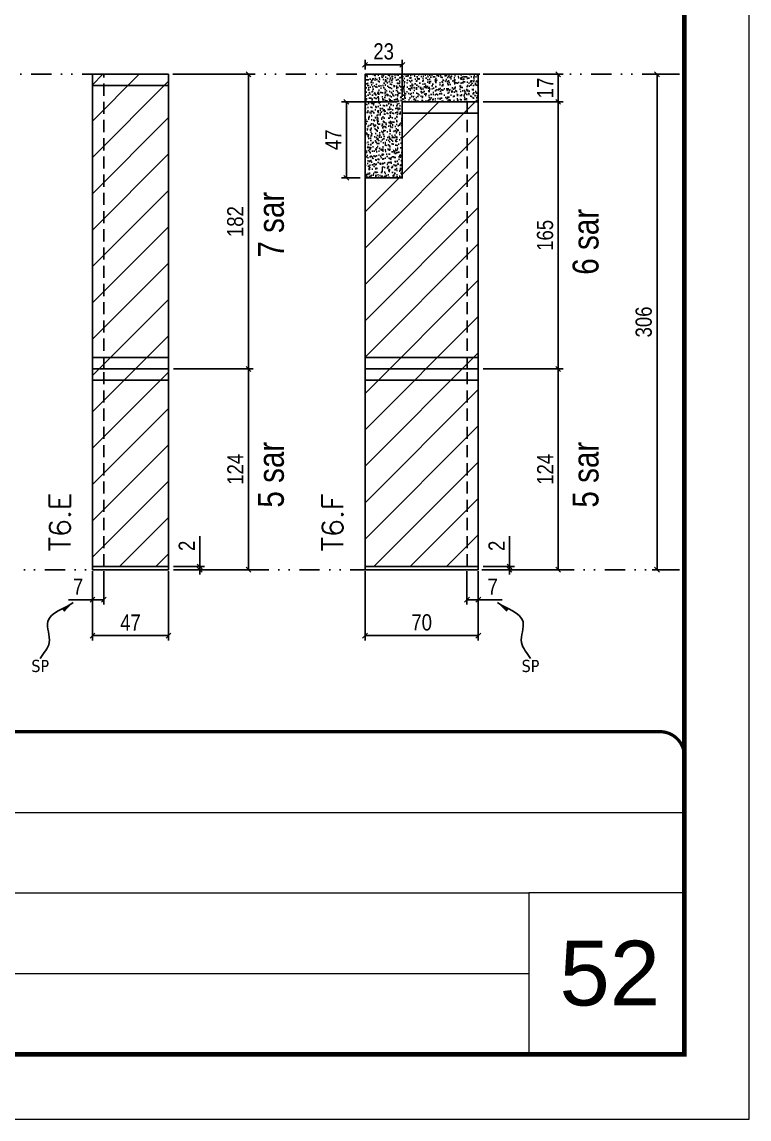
# Model space of a CAD drawing. Extents: x 14400 to 27878, y -21631 to 6985.
# Drawn here: x 20204 to 20653, y -7848 to -7171 of the extents above; entities that cross this region are included whole.
import ezdxf

# ---------------------------------------------------------------- set-up
doc = ezdxf.new("R2010")
doc.units = 0
for name, pattern in [('CONTINUO', [0]), ('DASHED', [0.75, 0.5, -0.25]), ('DIVIDE2', [0.625, 0.25, -0.125, 0, -0.125, 0, -0.125]), ('HIDDEN', [0.375, 0.25, -0.125])]:
    doc.linetypes.add(name, pattern=pattern)
for name, color, linetype, lineweight in [('CARIMBO', 255, 'Continuous', 9), ('Folhas', 255, 'Continuous', 9), ('Hachura', 251, 'Continuous', 9), ('SARRAFO DE PRESSAO', 251, 'DASHED', 9), ('Texto Seção', 7, 'Continuous', 15)]:
    doc.layers.add(name, color=color, linetype=linetype, lineweight=lineweight)
for name, color, linetype in [('COTA', 241, 'Continuous'), ('NOMENCLATURA', 7, 'Continuous'), ('Nível', 160, 'Continuous'), ('Painéis', 200, 'Continuous'), ('SARR_2.2x7', 40, 'Continuous'), ('texto', 7, 'Continuous')]:
    doc.layers.add(name, color=color, linetype=linetype)
doc.styles.add('ARIAL', font='arial.ttf')
doc.styles.add('ARIAL_NARROW', font='ARIALN.TTF', dxfattribs={"height": 0.2})
doc.styles.add('COTA TECNICA', font='techl___.ttf', dxfattribs={"height": 10})
doc.styles.add('COTA TECNICA-50', font='techl___.ttf', dxfattribs={"height": 10})
doc.styles.add('REGUA-120', font='ROMANS.shx', dxfattribs={"height": 15})
doc.styles.get("Standard").update_dxf_attribs({"font": 'arial.ttf'})
doc.dimstyles.new('COTA PAINEL-50', dxfattribs={"dimtxt": 10, "dimasz": 3, "dimexe": 3, "dimexo": 3, "dimgap": 3, "dimtad": 1, "dimdec": 1, "dimzin": 12, "dimdsep": 46, "dimtxsty": 'COTA TECNICA-50', "dimblk1": 'OBLIQUE', "dimblk2": 'OBLIQUE', "dimsah": 1, "dimcen": 0.9, "dimclrd": 4, "dimclre": 4, "dimclrt": 240, "dimadec": 1, "dimazin": 3, "dimtfac": 1, "dimtdec": 1, "dimtmove": 0, "dimatfit": 3, "dimfxl": 1, "dimtolj": 1, "dimtzin": 12, "dimarcsym": 0})
doc.dimstyles.new('PAINEL', dxfattribs={"dimtxt": 10, "dimasz": 3, "dimexe": 3, "dimexo": 3, "dimgap": 3, "dimtad": 1, "dimdec": 1, "dimzin": 12, "dimdsep": 46, "dimtxsty": 'COTA TECNICA', "dimblk1": 'OBLIQUE', "dimblk2": 'OBLIQUE', "dimsah": 1, "dimcen": 0.9, "dimclrd": 4, "dimclre": 4, "dimclrt": 240, "dimadec": 1, "dimazin": 3, "dimtfac": 1, "dimtdec": 1, "dimtmove": 0, "dimatfit": 3, "dimfxl": 1, "dimtolj": 1, "dimtzin": 12, "dimarcsym": 0})
doc.dimstyles.get("Standard").update_dxf_attribs({"dimtxt": 0.18, "dimasz": 0.18, "dimexe": 0.18, "dimexo": 0.0625, "dimgap": 0.09, "dimtad": 0, "dimtih": 1, "dimtoh": 1, "dimdec": 4, "dimzin": 0, "dimdsep": 46, "dimtxsty": 'Standard', "dimcen": 0.09, "dimadec": 0, "dimazin": 0, "dimtfac": 1, "dimtdec": 4, "dimtofl": 0, "dimtmove": 0, "dimatfit": 3, "dimfxl": 1, "dimtolj": 1, "dimtzin": 0, "dimarcsym": 0})

# ---------------------------------------------------------------- blocks, each defined once
blk = doc.blocks.new('9999999999')
at = {"color": 30, "linetype": 'CONTINUO'}
for p, q in [((98564.56, 34379.64), (99583.98, 34379.64)), ((98564.56, 34329.83), (99487.98, 34329.83)), ((99583.98, 34329.83), (99487.98, 34329.83)), ((99487.98, 34329.83), (99487.98, 34230.21)), ((98564.56, 34280.02), (99487.98, 34280.02))]:
    blk.add_line(p, q, dxfattribs=at)
at = {"color": 30, "linetype": 'CONTINUO', "const_width": 2}
blk.add_lwpolyline([(99583.98, 34230.21), (99583.98, 34414.45, 0.414214), (99568.98, 34429.45), (98228.98, 34429.45, 0.414214), (98213.98, 34414.45), (98213.98, 34245.21, 0.414214), (98228.98, 34230.21), (99583.98, 34230.21)], format="xyb", dxfattribs=at)
at = {"layer": 'Folhas'}
blk.add_lwpolyline([(98138.98, 34190.21), (99623.98, 34190.21), (99623.98, 35240.21), (98138.98, 35240.21)], close=True, dxfattribs=at)
at = {"layer": 'Folhas', "color": 30, "const_width": 3}
blk.add_lwpolyline([(98213.98, 34230.21), (99583.98, 34230.21), (99583.98, 35200.21), (98213.98, 35200.21)], close=True, dxfattribs=at)
blk = doc.blocks.new('_Oblique')
at = {"color": 0, "linetype": 'ByBlock', "lineweight": -2}
blk.add_line((-0.5, -0.5), (0.5, 0.5), dxfattribs=at)
blk = doc.blocks.new('*D2420')
at = {"layer": 'COTA', "color": 4, "lineweight": -2, "transparency": 16777216}
for p, q in [((20610.47, -7202.89), (20593.63, -7202.89)), ((20596.63, -7508.89), (20596.63, -7202.89)), ((20610.47, -7508.89), (20593.63, -7508.89))]:
    blk.add_line(p, q, dxfattribs=at)
at = {"layer": 'Defpoints', "color": 0, "transparency": 16777216}
for p in [(20596.63, -7202.89), (20613.47, -7202.89), (20613.47, -7508.89)]:
    blk.add_point(p, dxfattribs=at)
at = {"layer": 'COTA', "color": 4, "lineweight": -2, "transparency": 16777216, "xscale": 3, "yscale": 3, "zscale": 3}
for p, rotation in [((20596.63, -7202.89), 90), ((20596.63, -7508.89), 270)]:
    blk.add_blockref('_Oblique', p, dxfattribs=dict(at, rotation=rotation))
at = {"layer": 'COTA', "color": 240, "transparency": 16777216, "insert": (20588.41, -7355.89), "char_height": 10, "attachment_point": 5, "rotation": 90, "style": 'COTA TECNICA'}
blk.add_mtext('\\A1;306', dxfattribs=at)
blk = doc.blocks.new('*D2446')
at = {"layer": 'COTA', "color": 4, "lineweight": -2, "transparency": 16777216}
for p, q in [((20247.8, -7509.89), (20247.8, -7552.57)), ((20294.8, -7509.89), (20294.8, -7552.57)), ((20247.8, -7549.57), (20294.8, -7549.57))]:
    blk.add_line(p, q, dxfattribs=at)
at = {"layer": 'Defpoints', "color": 0, "transparency": 16777216}
for p in [(20247.8, -7506.89), (20294.8, -7506.89), (20294.8, -7549.57)]:
    blk.add_point(p, dxfattribs=at)
at = {"layer": 'COTA', "color": 4, "lineweight": -2, "transparency": 16777216, "xscale": 3, "yscale": 3, "zscale": 3, "rotation": 180}
blk.add_blockref('_Oblique', (20247.8, -7549.57), dxfattribs=at)
at = {"layer": 'COTA', "color": 4, "lineweight": -2, "transparency": 16777216, "xscale": 3, "yscale": 3, "zscale": 3}
blk.add_blockref('_Oblique', (20294.8, -7549.57), dxfattribs=at)
at = {"layer": 'COTA', "color": 240, "transparency": 16777216, "insert": (20271.3, -7541.5), "char_height": 10, "attachment_point": 5, "style": 'COTA TECNICA'}
blk.add_mtext('\\A1;47', dxfattribs=at)
blk = doc.blocks.new('*D2447')
at = {"layer": 'COTA', "color": 4, "lineweight": -2, "transparency": 16777216}
for p, q in [((20247.8, -7511.89), (20247.8, -7530.4)), ((20254.8, -7509.89), (20254.8, -7530.4)), ((20247.8, -7527.4), (20233.07, -7527.4)), ((20254.8, -7527.4), (20247.8, -7527.4))]:
    blk.add_line(p, q, dxfattribs=at)
at = {"layer": 'Defpoints', "color": 0, "transparency": 16777216}
for p in [(20254.8, -7506.89), (20247.8, -7508.89), (20247.8, -7527.4)]:
    blk.add_point(p, dxfattribs=at)
at = {"layer": 'COTA', "color": 4, "lineweight": -2, "transparency": 16777216, "xscale": 3, "yscale": 3, "zscale": 3, "rotation": 180}
blk.add_blockref('_Oblique', (20247.8, -7527.4), dxfattribs=at)
at = {"layer": 'COTA', "color": 4, "lineweight": -2, "transparency": 16777216, "xscale": 3, "yscale": 3, "zscale": 3}
blk.add_blockref('_Oblique', (20254.8, -7527.4), dxfattribs=at)
at = {"layer": 'COTA', "color": 240, "transparency": 16777216, "insert": (20238.93, -7519.33), "char_height": 10, "attachment_point": 5, "style": 'COTA TECNICA-50'}
blk.add_mtext('\\A1;7', dxfattribs=at)
blk = doc.blocks.new('*D2448')
at = {"layer": 'COTA', "color": 4, "lineweight": -2, "transparency": 16777216}
for p, q in [((20314.06, -7506.89), (20314.06, -7488.09)), ((20297.8, -7506.89), (20317.06, -7506.89)), ((20314.06, -7508.89), (20314.06, -7506.89)), ((20297.8, -7508.89), (20317.06, -7508.89)), ((20314.06, -7508.89), (20314.06, -7511.89))]:
    blk.add_line(p, q, dxfattribs=at)
at = {"layer": 'Defpoints', "color": 0, "transparency": 16777216}
for p in [(20294.8, -7506.89), (20294.8, -7508.89), (20314.06, -7508.89)]:
    blk.add_point(p, dxfattribs=at)
at = {"layer": 'COTA', "color": 4, "lineweight": -2, "transparency": 16777216, "xscale": 3, "yscale": 3, "zscale": 3}
for p, rotation in [((20314.06, -7506.89), 270), ((20314.06, -7508.89), 90)]:
    blk.add_blockref('_Oblique', p, dxfattribs=dict(at, rotation=rotation))
at = {"layer": 'COTA', "color": 240, "transparency": 16777216, "insert": (20306.06, -7494.14), "char_height": 10, "attachment_point": 5, "rotation": 90, "style": 'COTA TECNICA-50'}
blk.add_mtext('\\A1;2', dxfattribs=at)
blk = doc.blocks.new('*D2449')
at = {"layer": 'COTA', "color": 4, "linetype": 'ByBlock', "lineweight": -2, "transparency": 16777216}
for p, q in [((20297.8, -7384.89), (20347.17, -7384.89)), ((20344.17, -7508.89), (20344.17, -7384.89)), ((20297.8, -7508.89), (20347.17, -7508.89))]:
    blk.add_line(p, q, dxfattribs=at)
at = {"layer": 'Defpoints', "color": 0, "linetype": 'ByBlock', "transparency": 16777216}
for p in [(20294.8, -7384.89), (20344.17, -7384.89), (20294.8, -7508.89)]:
    blk.add_point(p, dxfattribs=at)
at = {"layer": 'COTA', "color": 4, "linetype": 'ByBlock', "lineweight": -2, "transparency": 16777216, "xscale": 3, "yscale": 3, "zscale": 3}
for p, rotation in [((20344.17, -7384.89), 90), ((20344.17, -7508.89), 270)]:
    blk.add_blockref('_Oblique', p, dxfattribs=dict(at, rotation=rotation))
at = {"layer": 'COTA', "color": 240, "linetype": 'ByBlock', "transparency": 16777216, "insert": (20336.09, -7446.89), "char_height": 10, "attachment_point": 5, "rotation": 90, "style": 'COTA TECNICA'}
blk.add_mtext('\\A1;124', dxfattribs=at)
blk = doc.blocks.new('*D2450')
at = {"layer": 'COTA', "color": 4, "linetype": 'ByBlock', "lineweight": -2, "transparency": 16777216}
for p, q in [((20297.8, -7384.89), (20347.17, -7384.89)), ((20344.17, -7508.89), (20344.17, -7384.89)), ((20297.8, -7508.89), (20347.17, -7508.89))]:
    blk.add_line(p, q, dxfattribs=at)
at = {"layer": 'Defpoints', "color": 0, "linetype": 'ByBlock', "transparency": 16777216}
for p in [(20294.8, -7384.89), (20344.17, -7384.89), (20294.8, -7508.89)]:
    blk.add_point(p, dxfattribs=at)
at = {"layer": 'COTA', "color": 4, "linetype": 'ByBlock', "lineweight": -2, "transparency": 16777216, "xscale": 3, "yscale": 3, "zscale": 3}
for p, rotation in [((20344.17, -7384.89), 90), ((20344.17, -7508.89), 270)]:
    blk.add_blockref('_Oblique', p, dxfattribs=dict(at, rotation=rotation))
at = {"layer": 'COTA', "color": 240, "linetype": 'ByBlock', "transparency": 16777216, "insert": (20336.09, -7446.89), "char_height": 10, "attachment_point": 5, "rotation": 90, "style": 'COTA TECNICA'}
blk.add_mtext('\\A1;124', dxfattribs=at)
blk = doc.blocks.new('*D2451')
at = {"layer": 'COTA', "color": 4, "lineweight": -2, "transparency": 16777216}
for p, q in [((20297.8, -7202.89), (20347.17, -7202.89)), ((20344.17, -7384.89), (20344.17, -7202.89)), ((20297.8, -7384.89), (20347.17, -7384.89))]:
    blk.add_line(p, q, dxfattribs=at)
at = {"layer": 'Defpoints', "color": 0, "transparency": 16777216}
for p in [(20294.8, -7202.89), (20344.17, -7202.89), (20294.8, -7384.89)]:
    blk.add_point(p, dxfattribs=at)
at = {"layer": 'COTA', "color": 4, "lineweight": -2, "transparency": 16777216, "xscale": 3, "yscale": 3, "zscale": 3}
for p, rotation in [((20344.17, -7202.89), 90), ((20344.17, -7384.89), 270)]:
    blk.add_blockref('_Oblique', p, dxfattribs=dict(at, rotation=rotation))
at = {"layer": 'COTA', "color": 240, "transparency": 16777216, "insert": (20336.07, -7293.89), "char_height": 10, "attachment_point": 5, "rotation": 90, "style": 'COTA TECNICA'}
blk.add_mtext('\\A1;182', dxfattribs=at)
blk = doc.blocks.new('*D2452')
at = {"layer": 'COTA', "color": 4, "lineweight": -2, "transparency": 16777216}
for p, q in [((20416.2, -7509.89), (20416.2, -7552.57)), ((20486.2, -7509.89), (20486.2, -7552.57)), ((20416.2, -7549.57), (20486.2, -7549.57))]:
    blk.add_line(p, q, dxfattribs=at)
at = {"layer": 'Defpoints', "color": 0, "transparency": 16777216}
for p in [(20416.2, -7506.89), (20486.2, -7506.89), (20486.2, -7549.57)]:
    blk.add_point(p, dxfattribs=at)
at = {"layer": 'COTA', "color": 4, "lineweight": -2, "transparency": 16777216, "xscale": 3, "yscale": 3, "zscale": 3, "rotation": 180}
blk.add_blockref('_Oblique', (20416.2, -7549.57), dxfattribs=at)
at = {"layer": 'COTA', "color": 4, "lineweight": -2, "transparency": 16777216, "xscale": 3, "yscale": 3, "zscale": 3}
blk.add_blockref('_Oblique', (20486.2, -7549.57), dxfattribs=at)
at = {"layer": 'COTA', "color": 240, "transparency": 16777216, "insert": (20451.2, -7541.47), "char_height": 10, "attachment_point": 5, "style": 'COTA TECNICA'}
blk.add_mtext('\\A1;70', dxfattribs=at)
blk = doc.blocks.new('*D2453')
at = {"layer": 'COTA', "color": 4, "lineweight": -2, "transparency": 16777216}
for p, q in [((20505.46, -7506.89), (20505.46, -7488.09)), ((20489.2, -7506.89), (20508.46, -7506.89)), ((20505.46, -7508.89), (20505.46, -7506.89)), ((20489.2, -7508.89), (20508.46, -7508.89)), ((20505.46, -7508.89), (20505.46, -7511.89))]:
    blk.add_line(p, q, dxfattribs=at)
at = {"layer": 'Defpoints', "color": 0, "transparency": 16777216}
for p in [(20486.2, -7506.89), (20486.2, -7508.89), (20505.46, -7508.89)]:
    blk.add_point(p, dxfattribs=at)
at = {"layer": 'COTA', "color": 4, "lineweight": -2, "transparency": 16777216, "xscale": 3, "yscale": 3, "zscale": 3}
for p, rotation in [((20505.46, -7506.89), 270), ((20505.46, -7508.89), 90)]:
    blk.add_blockref('_Oblique', p, dxfattribs=dict(at, rotation=rotation))
at = {"layer": 'COTA', "color": 240, "transparency": 16777216, "insert": (20497.46, -7494.14), "char_height": 10, "attachment_point": 5, "rotation": 90, "style": 'COTA TECNICA-50'}
blk.add_mtext('\\A1;2', dxfattribs=at)
blk = doc.blocks.new('*D2454')
at = {"layer": 'COTA', "color": 4, "linetype": 'ByBlock', "lineweight": -2, "transparency": 16777216}
for p, q in [((20489.2, -7384.89), (20538.57, -7384.89)), ((20535.57, -7508.89), (20535.57, -7384.89)), ((20489.2, -7508.89), (20538.57, -7508.89))]:
    blk.add_line(p, q, dxfattribs=at)
at = {"layer": 'Defpoints', "color": 0, "linetype": 'ByBlock', "transparency": 16777216}
for p in [(20486.2, -7384.89), (20535.57, -7384.89), (20486.2, -7508.89)]:
    blk.add_point(p, dxfattribs=at)
at = {"layer": 'COTA', "color": 4, "linetype": 'ByBlock', "lineweight": -2, "transparency": 16777216, "xscale": 3, "yscale": 3, "zscale": 3}
for p, rotation in [((20535.57, -7384.89), 90), ((20535.57, -7508.89), 270)]:
    blk.add_blockref('_Oblique', p, dxfattribs=dict(at, rotation=rotation))
at = {"layer": 'COTA', "color": 240, "linetype": 'ByBlock', "transparency": 16777216, "insert": (20527.5, -7446.89), "char_height": 10, "attachment_point": 5, "rotation": 90, "style": 'COTA TECNICA'}
blk.add_mtext('\\A1;124', dxfattribs=at)
blk = doc.blocks.new('*D2455')
at = {"layer": 'COTA', "color": 4, "linetype": 'ByBlock', "lineweight": -2, "transparency": 16777216}
for p, q in [((20489.2, -7384.89), (20538.57, -7384.89)), ((20535.57, -7508.89), (20535.57, -7384.89)), ((20489.2, -7508.89), (20538.57, -7508.89))]:
    blk.add_line(p, q, dxfattribs=at)
at = {"layer": 'Defpoints', "color": 0, "linetype": 'ByBlock', "transparency": 16777216}
for p in [(20486.2, -7384.89), (20535.57, -7384.89), (20486.2, -7508.89)]:
    blk.add_point(p, dxfattribs=at)
at = {"layer": 'COTA', "color": 4, "linetype": 'ByBlock', "lineweight": -2, "transparency": 16777216, "xscale": 3, "yscale": 3, "zscale": 3}
for p, rotation in [((20535.57, -7384.89), 90), ((20535.57, -7508.89), 270)]:
    blk.add_blockref('_Oblique', p, dxfattribs=dict(at, rotation=rotation))
at = {"layer": 'COTA', "color": 240, "linetype": 'ByBlock', "transparency": 16777216, "insert": (20527.5, -7446.89), "char_height": 10, "attachment_point": 5, "rotation": 90, "style": 'COTA TECNICA'}
blk.add_mtext('\\A1;124', dxfattribs=at)
blk = doc.blocks.new('*D2456')
at = {"layer": 'COTA', "color": 4, "lineweight": -2, "transparency": 16777216}
for p, q in [((20489.2, -7219.89), (20538.57, -7219.89)), ((20535.57, -7384.89), (20535.57, -7219.89)), ((20489.2, -7384.89), (20538.57, -7384.89))]:
    blk.add_line(p, q, dxfattribs=at)
at = {"layer": 'Defpoints', "color": 0, "transparency": 16777216}
for p in [(20486.2, -7219.89), (20535.57, -7219.89), (20486.2, -7384.89)]:
    blk.add_point(p, dxfattribs=at)
at = {"layer": 'COTA', "color": 4, "lineweight": -2, "transparency": 16777216, "xscale": 3, "yscale": 3, "zscale": 3}
for p, rotation in [((20535.57, -7219.89), 90), ((20535.57, -7384.89), 270)]:
    blk.add_blockref('_Oblique', p, dxfattribs=dict(at, rotation=rotation))
at = {"layer": 'COTA', "color": 240, "transparency": 16777216, "insert": (20527.46, -7302.39), "char_height": 10, "attachment_point": 5, "rotation": 90, "style": 'COTA TECNICA'}
blk.add_mtext('\\A1;165', dxfattribs=at)
blk = doc.blocks.new('*D2457')
at = {"layer": 'COTA', "color": 4, "lineweight": -2, "transparency": 16777216}
for p, q in [((20479.2, -7509.89), (20479.2, -7530.4)), ((20486.2, -7511.89), (20486.2, -7530.4)), ((20479.2, -7527.4), (20486.2, -7527.4)), ((20486.2, -7527.4), (20500.94, -7527.4))]:
    blk.add_line(p, q, dxfattribs=at)
at = {"layer": 'Defpoints', "color": 0, "transparency": 16777216}
for p in [(20479.2, -7506.89), (20486.2, -7508.89), (20486.2, -7527.4)]:
    blk.add_point(p, dxfattribs=at)
at = {"layer": 'COTA', "color": 4, "lineweight": -2, "transparency": 16777216, "xscale": 3, "yscale": 3, "zscale": 3, "rotation": 180}
blk.add_blockref('_Oblique', (20479.2, -7527.4), dxfattribs=at)
at = {"layer": 'COTA', "color": 4, "lineweight": -2, "transparency": 16777216, "xscale": 3, "yscale": 3, "zscale": 3}
blk.add_blockref('_Oblique', (20486.2, -7527.4), dxfattribs=at)
at = {"layer": 'COTA', "color": 240, "transparency": 16777216, "insert": (20495.07, -7519.33), "char_height": 10, "attachment_point": 5, "style": 'COTA TECNICA-50'}
blk.add_mtext('\\A1;7', dxfattribs=at)
blk = doc.blocks.new('*D2458')
at = {"layer": 'COTA', "color": 4, "lineweight": -2, "transparency": 16777216}
for p, q in [((20489.2, -7202.89), (20538.57, -7202.89)), ((20535.57, -7219.89), (20535.57, -7202.89)), ((20489.2, -7219.89), (20538.57, -7219.89))]:
    blk.add_line(p, q, dxfattribs=at)
at = {"layer": 'Defpoints', "color": 0, "transparency": 16777216}
for p in [(20486.2, -7202.89), (20535.57, -7202.89), (20486.2, -7219.89)]:
    blk.add_point(p, dxfattribs=at)
at = {"layer": 'COTA', "color": 4, "lineweight": -2, "transparency": 16777216, "xscale": 3, "yscale": 3, "zscale": 3}
for p, rotation in [((20535.57, -7202.89), 90), ((20535.57, -7219.89), 270)]:
    blk.add_blockref('_Oblique', p, dxfattribs=dict(at, rotation=rotation))
at = {"layer": 'COTA', "color": 240, "transparency": 16777216, "insert": (20527.5, -7211.39), "char_height": 10, "attachment_point": 5, "rotation": 90, "style": 'COTA TECNICA'}
blk.add_mtext('\\A1;17', dxfattribs=at)
blk = doc.blocks.new('*D2939')
at = {"layer": 'COTA', "color": 4, "lineweight": -2, "transparency": 16777216}
for p, q in [((20436.2, -7219.89), (20401.7, -7219.89)), ((20404.7, -7266.89), (20404.7, -7219.89)), ((20413.2, -7266.89), (20401.7, -7266.89))]:
    blk.add_line(p, q, dxfattribs=at)
at = {"layer": 'Defpoints', "color": 0, "transparency": 16777216}
for p in [(20404.7, -7219.89), (20439.2, -7219.89), (20416.2, -7266.89)]:
    blk.add_point(p, dxfattribs=at)
at = {"layer": 'COTA', "color": 4, "lineweight": -2, "transparency": 16777216, "xscale": 3, "yscale": 3, "zscale": 3}
for p, rotation in [((20404.7, -7219.89), 90), ((20404.7, -7266.89), 270)]:
    blk.add_blockref('_Oblique', p, dxfattribs=dict(at, rotation=rotation))
at = {"layer": 'COTA', "color": 240, "transparency": 16777216, "insert": (20396.63, -7243.39), "char_height": 10, "attachment_point": 5, "rotation": 90, "style": 'COTA TECNICA'}
blk.add_mtext('\\A1;47', dxfattribs=at)
blk = doc.blocks.new('*D2940')
at = {"layer": 'COTA', "color": 4, "lineweight": -2, "transparency": 16777216}
for p, q in [((20416.2, -7199.89), (20416.2, -7194.06)), ((20439.2, -7216.89), (20439.2, -7194.06)), ((20439.2, -7197.06), (20416.2, -7197.06))]:
    blk.add_line(p, q, dxfattribs=at)
at = {"layer": 'Defpoints', "color": 0, "transparency": 16777216}
for p in [(20416.2, -7197.06), (20416.2, -7202.89), (20439.2, -7219.89)]:
    blk.add_point(p, dxfattribs=at)
at = {"layer": 'COTA', "color": 4, "lineweight": -2, "transparency": 16777216, "xscale": 3, "yscale": 3, "zscale": 3, "rotation": 180}
blk.add_blockref('_Oblique', (20416.2, -7197.06), dxfattribs=at)
at = {"layer": 'COTA', "color": 4, "lineweight": -2, "transparency": 16777216, "xscale": 3, "yscale": 3, "zscale": 3}
blk.add_blockref('_Oblique', (20439.2, -7197.06), dxfattribs=at)
at = {"layer": 'COTA', "color": 240, "transparency": 16777216, "insert": (20427.7, -7188.84), "char_height": 10, "attachment_point": 5, "style": 'COTA TECNICA'}
blk.add_mtext('\\A1;23', dxfattribs=at)

msp = doc.modelspace()

# ---------------------------------------------------------------- hatches: boundary and pattern name
at = {"layer": 'COTA'}
h = msp.add_hatch(dxfattribs=at)
h.set_pattern_fill('AR-CONC', color=256, scale=0.03)
h.set_pattern_definition([(50, (4755, 1148.575), (5.4655401, -0.4781726), [0.5715, -6.2865]), (355, (4755, 1148.575), (-1.0573026, 5.7317054), [0.4572, -5.0292175]), (100.451445, (4755.4555, 1148.535), (4.4082374, 5.2535326), [0.4857003, -5.3427073]), (46.1842, (4755, 1150.099), (8.1323712, -1.2612698), [0.85725, -9.42975]), (96.63556, (4755.678, 1149.994), (7.122124, 7.4227837), [0.7285507, -8.0140682]), (351.18415, (4755, 1150.099), (7.122124, 7.4227837), [0.685799, -7.543792]), (21, (4755.762, 1149.718), (4.5484317, -3.067956), [0.5715, -6.2865]), (326, (4755.762, 1149.718), (1.8540609, 5.525639), [0.4572, -5.0292]), (71.451445, (4756.141, 1149.4624), (6.4024926, 2.457683), [0.4857003, -5.3426981]), (37.5, (4755, 1148.5751), (0.0926581, 2.53665117), [0, -4.96824, 0, -5.1054, 0, -5.04825]), (7.5, (4755, 1148.575), (2.00458988, 3.00541724), [0, -2.91084, 0, -4.85394, 0, -1.92405]), (327.5, (4753.3007, 1148.5751), (4.06771786, -0.17186232), [0, -1.905, 0, -5.9436, 0, -7.8867]), (317.5, (4752.5387, 1148.575), (4.44387544, 0.7627947), [0, -2.4765, 0, -3.94716, 0, -5.6007])])
h.paths.add_polyline_path([(20416.204, -7266.891), (20439.204, -7266.891), (20439.204, -7219.891), (20486.204, -7219.891), (20486.204, -7202.891), (20416.204, -7202.891)])
at = {"layer": 'Hachura'}
h = msp.add_hatch(dxfattribs=at)
h.set_pattern_fill('ANSI31', color=256, scale=5)
h.paths.add_polyline_path([(19708.646, -7202.891), (19660.646, -7202.891), (19660.646, -7384.891), (19708.646, -7384.891)])
h.paths.add_polyline_path([(19708.646, -7384.891), (19660.646, -7384.891), (19660.646, -7506.891), (19708.646, -7506.891)])
h.paths.add_polyline_path([(19904.114, -7266.891), (19900.614, -7266.891), (19900.614, -7214.891), (19853.114, -7214.891), (19853.114, -7266.891), (19830.114, -7266.891), (19830.114, -7384.891), (19904.114, -7384.891)])
h.paths.add_polyline_path([(19904.114, -7384.891), (19830.114, -7384.891), (19830.114, -7506.891), (19904.114, -7506.891)])
h.paths.add_polyline_path([(20033.012, -7262.891), (20018.012, -7262.891), (20018.012, -7506.891), (20033.012, -7506.891)])
h.paths.add_polyline_path([(20033.012, -7219.891), (20018.012, -7219.891), (20018.012, -7262.891), (20033.012, -7262.891)])
h.paths.add_polyline_path([(20149.599, -7266.891), (20130.599, -7266.891), (20130.599, -7506.891), (20149.599, -7506.891)])
h.paths.add_polyline_path([(20294.8, -7202.891), (20247.8, -7202.891), (20247.8, -7384.891), (20294.8, -7384.891)])
h.paths.add_polyline_path([(20294.8, -7384.891), (20247.8, -7384.891), (20247.8, -7506.891), (20294.8, -7506.891)])
h.paths.add_polyline_path([(20486.204, -7384.891), (20416.204, -7384.891), (20416.204, -7506.891), (20486.204, -7506.891)])
h.paths.add_polyline_path([(20486.204, -7219.891), (20439.204, -7219.891), (20439.204, -7266.891), (20416.204, -7266.891), (20416.204, -7384.891), (20486.204, -7384.891)])

# ---------------------------------------------------------------- linework, layer by layer
at = {"layer": 'COTA'}
for p, q in [((20416.204, -7266.891), (20416.204, -7202.891)), ((20416.204, -7202.891), (20486.204, -7202.891)), ((20486.204, -7202.891), (20486.204, -7219.891))]:
    msp.add_line(p, q, dxfattribs=at)
at = {"layer": 'Nível', "color": 4, "linetype": 'DIVIDE2', "ltscale": 50}
for p, q in [((19643.863, -7202.891), (20613.467, -7202.891)), ((19243.467, -7508.891), (20613.467, -7508.891))]:
    msp.add_line(p, q, dxfattribs=at)
at = {"layer": 'Painéis'}
for p, q in [((20247.8, -7506.891), (20247.8, -7202.891)), ((20247.8, -7202.891), (20294.8, -7202.891)), ((20294.8, -7202.891), (20294.8, -7506.891)), ((20439.204, -7219.891), (20486.204, -7219.891)), ((20439.204, -7266.891), (20439.204, -7219.891)), ((20486.204, -7219.891), (20486.204, -7506.891)), ((20416.204, -7506.891), (20416.204, -7266.891)), ((20416.204, -7266.891), (20439.204, -7266.891)), ((20247.8, -7384.891), (20294.8, -7384.891)), ((20416.204, -7384.891), (20486.204, -7384.891)), ((20294.8, -7506.891), (20247.8, -7506.891)), ((20486.204, -7506.891), (20416.204, -7506.891))]:
    msp.add_line(p, q, dxfattribs=at)
for points in [[(20247.8, -7506.891), (20294.8, -7506.891), (20294.8, -7508.891), (20247.8, -7508.891)], [(20416.204, -7506.891), (20486.204, -7506.891), (20486.204, -7508.891), (20416.204, -7508.891)]]:
    msp.add_lwpolyline(points, close=True, dxfattribs=at)
at = {"layer": 'SARR_2.2x7', "linetype": 'HIDDEN', "ltscale": 30}
for p, q in [((20254.8, -7384.891), (20254.8, -7202.891)), ((20479.204, -7384.891), (20479.204, -7219.891)), ((20254.8, -7506.891), (20254.8, -7384.891)), ((20479.204, -7506.891), (20479.204, -7384.891))]:
    msp.add_line(p, q, dxfattribs=at)
at = {"layer": 'SARR_2.2x7'}
for p, q in [((20247.8, -7209.891), (20294.8, -7209.891)), ((20439.204, -7226.891), (20486.204, -7226.891)), ((20247.8, -7377.891), (20294.8, -7377.891)), ((20416.204, -7377.891), (20486.204, -7377.891)), ((20247.8, -7391.891), (20294.8, -7391.891)), ((20416.204, -7391.891), (20486.204, -7391.891))]:
    msp.add_line(p, q, dxfattribs=at)

# ---------------------------------------------------------------- block references
at = {"layer": 'SARRAFO DE PRESSAO', "color": 6, "linetype": 'ByBlock'}
msp.add_blockref('9999999999', (-78970.511, -42038.379), dxfattribs=at)

# ---------------------------------------------------------------- texts
at = {"layer": 'CARIMBO', "style": 'ARIAL'}
msp.add_text('52', height=40, dxfattribs=at).set_placement((20536.328, -7778.03))
at = {"layer": 'NOMENCLATURA', "style": 'ARIAL_NARROW'}
for s, p in [('7 sar', (20366.043, -7316.181)), ('6 sar', (20560.447, -7326.725)), ('5 sar', (20366.043, -7470.567)), ('5 sar', (20560.447, -7470.567))]:
    msp.add_text(s, height=16, rotation=90, dxfattribs=at).set_placement(p)
at = {"layer": 'texto', "color": 0, "char_height": 7.5, "attachment_point": 5}
for insert in [(20215.553, -7568.382), (20518.452, -7568.382)]:
    msp.add_mtext('{\\fTahoma|b0|i0|c0|p34;\\C4;SP}', dxfattribs=dict(at, insert=insert))
at = {"layer": 'Texto Seção', "char_height": 13, "width": 285.32988, "attachment_point": 7, "rotation": 90, "style": 'REGUA-120'}
for s, insert in [('T6.E', (20234.33, -7497.639)), ('T6.F', (20402.733, -7497.639))]:
    msp.add_mtext(s, dxfattribs=dict(at, insert=insert))

# ---------------------------------------------------------------- dimensions: what is measured, and where the dimension line sits
at = {"layer": 'COTA'}
for base, p1, p2, dimstyle, picture, middle in [((20416.204, -7197.06), (20439.204, -7219.891), (20416.204, -7202.891), 'PAINEL', '*D2940', (20427.704, -7188.84)), ((20486.204, -7527.401), (20479.204, -7506.891), (20486.204, -7508.891), 'COTA PAINEL-50', '*D2457', (20495.07, -7519.328))]:
    dim = msp.add_linear_dim(base=base, p1=p1, p2=p2, dimstyle=dimstyle, dxfattribs=at)
    dim.commit()
    dim.dimension.update_dxf_attribs({"geometry": picture, "text_midpoint": middle})
for base, p1, p2, angle, dimstyle, picture, middle in [((20344.168, -7202.891), (20294.8, -7384.891), (20294.8, -7202.891), 90, 'PAINEL', '*D2451', (20336.073, -7293.891)), ((20535.571, -7202.891), (20486.204, -7219.891), (20486.204, -7202.891), 90, 'PAINEL', '*D2458', (20527.498, -7211.391)), ((20596.632, -7202.891), (20613.467, -7508.891), (20613.467, -7202.891), 90, 'PAINEL', '*D2420', (20588.413, -7355.891)), ((20404.7, -7219.891), (20416.204, -7266.891), (20439.204, -7219.891), 90, 'PAINEL', '*D2939', (20396.627, -7243.391)), ((20535.571, -7219.891), (20486.204, -7384.891), (20486.204, -7219.891), 90, 'PAINEL', '*D2456', (20527.462, -7302.391)), ((20247.8, -7527.401), (20254.8, -7506.891), (20247.8, -7508.891), 180, 'COTA PAINEL-50', '*D2447', (20238.935, -7519.328))]:
    dim = msp.add_linear_dim(base=base, p1=p1, p2=p2, angle=angle, dimstyle=dimstyle, dxfattribs=at)
    dim.commit()
    dim.dimension.update_dxf_attribs({"geometry": picture, "text_midpoint": middle})
at = {"layer": 'COTA', "linetype": 'ByBlock'}
for p1, p2, picture, middle in [((20294.8, -7508.891), (20294.8, -7384.891), '*D2449', (20336.095, -7446.891)), ((20294.8, -7508.891), (20294.8, -7384.891), '*D2450', (20336.095, -7446.891)), ((20486.204, -7508.891), (20486.204, -7384.891), '*D2454', (20527.498, -7446.891)), ((20486.204, -7508.891), (20486.204, -7384.891), '*D2455', (20527.498, -7446.891))]:
    dim = msp.add_aligned_dim(p1=p1, p2=p2, distance=-49.367, dimstyle='PAINEL', dxfattribs=at)
    dim.commit()
    dim.dimension.update_dxf_attribs({"geometry": picture, "text_midpoint": middle})
at = {"layer": 'COTA'}
for base, p1, p2, picture, middle in [((20314.058, -7508.891), (20294.8, -7506.891), (20294.8, -7508.891), '*D2448', (20314.058, -7494.144)), ((20505.462, -7508.891), (20486.204, -7506.891), (20486.204, -7508.891), '*D2453', (20505.462, -7494.144))]:
    dim = msp.add_linear_dim(base=base, p1=p1, p2=p2, angle=90, dimstyle='COTA PAINEL-50', dxfattribs=at)
    dim.commit()
    dim.dimension.update_dxf_attribs({"geometry": picture, "text_midpoint": middle, "dimtype": 160})
for base, p1, p2, picture, middle in [((20294.8, -7549.569), (20247.8, -7506.891), (20294.8, -7506.891), '*D2446', (20271.3, -7541.496)), ((20486.204, -7549.569), (20416.204, -7506.891), (20486.204, -7506.891), '*D2452', (20451.204, -7541.466))]:
    dim = msp.add_linear_dim(base=base, p1=p1, p2=p2, dimstyle='PAINEL', override={"dimarcsym": 2}, dxfattribs=at)
    dim.commit()
    dim.dimension.update_dxf_attribs({"geometry": picture, "text_midpoint": middle})

# ---------------------------------------------------------------- leaders
at = {"layer": 'COTA', "path_type": 1}
for points in [[(20235.971, -7529.072), (20220.186, -7540.907), (20221.111, -7553.913), (20215.559, -7563.695)], [(20498.033, -7529.072), (20513.818, -7540.907), (20512.893, -7553.913), (20518.446, -7563.695)]]:
    msp.add_leader(points, dimstyle='Standard', override={"dimasz": 8}, dxfattribs=at)

doc.saveas('drawing.dxf')
